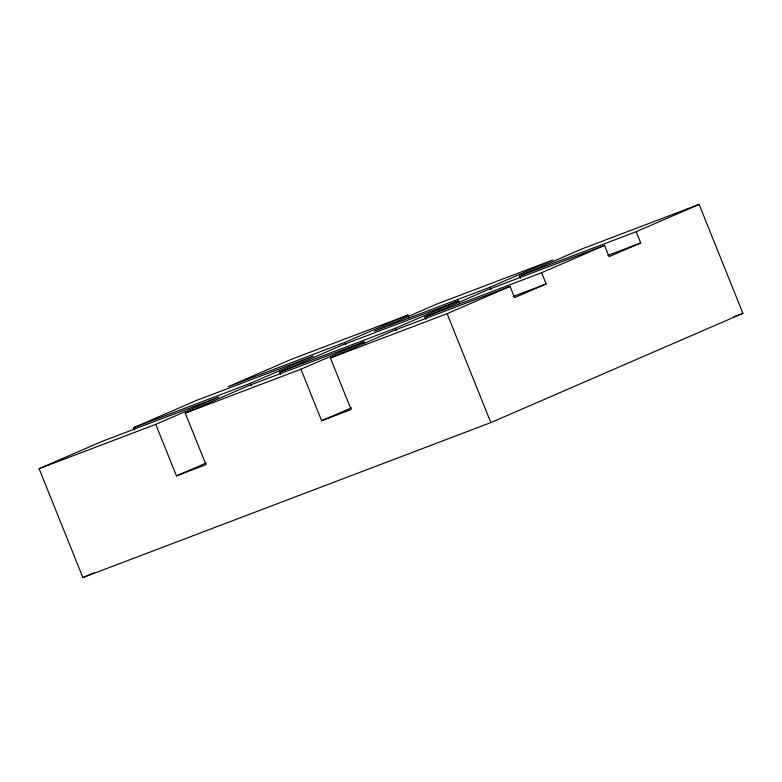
<?xml version="1.0" encoding="UTF-8"?>
<svg xmlns="http://www.w3.org/2000/svg" width="782" height="782" viewBox="0 0 782 782"><rect width="100%" height="100%" fill="white"/><g stroke="black" fill="none" stroke-linecap="round" stroke-linejoin="round"><path stroke-width="1.17" d="M39.1 468.672L102.041 441.39L218.706 397.07L155.765 424.352L39.1 468.672L82.882 577.585L490.861 422.593L742.9 313.328L699.118 204.415L582.453 248.744L519.522 276.026L520.421 278.275M133.654 427.686L196.585 400.404L313.25 356.084L250.318 383.366L133.654 427.686L134.553 429.934M407.803 315.087L291.139 359.407L228.197 386.699L344.862 342.379L407.803 315.087L408.703 317.336M155.765 424.352L176.478 475.876L205.979 464.674L185.266 413.15L248.207 385.858L363.855 341.93L364.754 344.178M280.718 374.412L279.819 372.154L342.751 344.872L458.408 300.933L459.308 303.191M185.266 413.15L300.914 369.212L363.855 341.93M279.819 372.154L395.467 328.225L458.408 300.933M490.021 287.229L552.952 259.947L437.304 303.885L374.363 331.167L490.021 287.229L490.92 289.487M300.914 369.212L321.627 420.736L351.128 409.533L330.415 358.009L393.356 330.718L510.02 286.398L514.546 297.649L546.159 283.944L541.633 272.693L604.574 245.411L609.09 256.662L640.702 242.958L636.186 231.707L699.118 204.415M425.877 319.261L424.968 317.013L487.909 289.731L604.574 245.411M330.415 358.009L447.079 313.69L510.02 286.398M176.478 475.876L206.292 462.954M321.627 420.736L351.441 407.813M82.882 577.585L94.084 572.727M519.522 276.026L636.186 231.707M424.968 317.013L541.633 272.693M607.858 255.431L640.702 242.958M513.305 296.427L546.159 283.944M733.78 316.788L742.9 313.328M447.079 313.69L490.861 422.593M395.467 328.225L396.366 330.473M344.862 342.379L345.771 344.627M250.318 383.366L251.218 385.614"/></g></svg>
